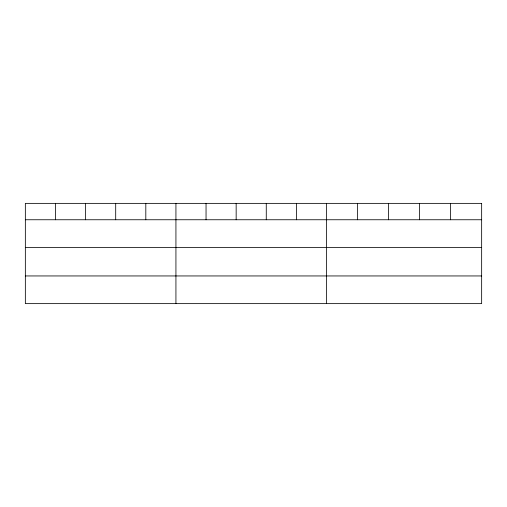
<?xml version="1.0" encoding="UTF-8"?>
<svg xmlns="http://www.w3.org/2000/svg" width="507" height="507" viewBox="0 0 507 507"><rect width="100%" height="100%" fill="white"/><g stroke="black" fill="none" stroke-linecap="round" stroke-linejoin="round"><path stroke-width="0.76" d="M25.35 219.753L481.65 219.753M25.35 247.435L481.65 247.435M25.35 275.947L481.65 275.947M450.622 203.37L450.622 219.753M419.593 203.37L419.593 219.753M388.565 203.37L388.565 219.753M357.536 203.37L357.536 219.753M326.508 203.37L326.508 303.63M296.392 203.37L296.392 219.753M266.276 203.37L266.276 219.753M236.161 203.37L236.161 219.753M206.045 203.37L206.045 219.753M175.929 203.37L175.929 303.63M145.813 203.37L145.813 219.753M115.697 203.37L115.697 219.753M85.582 203.37L85.582 219.753M55.466 203.37L55.466 219.753M481.65 203.37L25.35 203.37L25.35 303.63L481.65 303.63L481.65 203.37"/></g></svg>
